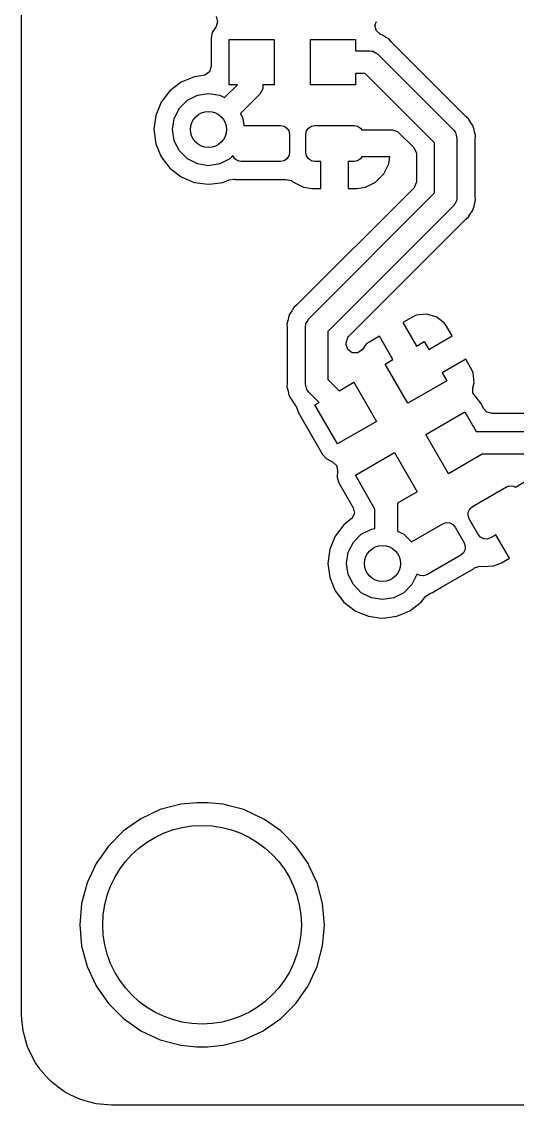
# Model space of a CAD drawing. Extents: x 2.677 to 3.622, y -2.835 to -1.89.
# Drawn here: x 2.6772 to 2.8935, y -2.8346 to -2.3623 of the extents above; entities that cross this region are included whole.
import ezdxf

# ---------------------------------------------------------------- set-up
doc = ezdxf.new("R2010")
doc.units = 0
doc.header["$MEASUREMENT"] = 0
doc.layers.add('BLACK', color=7, linetype='CONTINUOUS')

msp = doc.modelspace()

# ---------------------------------------------------------------- linework, layer by layer
at = {"layer": 'BLACK', "linetype": 'CONTINUOUS'}
for p, q in [((2.67719, -2.4093), (2.67719, -2.26027)), ((2.76204, -2.36004), (2.76269, -2.36236)), ((2.76204, -2.36437), (2.76028, -2.367)), ((2.76269, -2.36236), (2.76204, -2.36437)), ((2.83134, -2.36398), (2.832, -2.3622)), ((2.83199, -2.3663), (2.83134, -2.36398)), ((2.83336, -2.36739), (2.83199, -2.3663)), ((2.76028, -2.367), (2.75982, -2.3693)), ((2.75982, -2.3693), (2.75982, -2.3693)), ((2.75982, -2.3693), (2.75982, -2.38189)), ((2.76028, -2.367), (2.76028, -2.367)), ((2.76772, -2.38976), (2.76772, -2.37008)), ((2.76772, -2.37008), (2.7874, -2.37008)), ((2.7874, -2.37008), (2.7874, -2.38976)), ((2.80315, -2.38976), (2.80315, -2.37008)), ((2.80315, -2.37008), (2.82283, -2.37008)), ((2.82283, -2.37008), (2.82283, -2.375)), ((2.83329, -2.36752), (2.83336, -2.36739)), ((2.83364, -2.36772), (2.83329, -2.36752)), ((2.83458, -2.36811), (2.83364, -2.36772)), ((2.83463, -2.36813), (2.83458, -2.36811)), ((2.83596, -2.36905), (2.83463, -2.36813)), ((2.83463, -2.36813), (2.83463, -2.36813)), ((2.8361, -2.36915), (2.83596, -2.36905)), ((2.8362, -2.3692), (2.8361, -2.36915)), ((2.8375, -2.36995), (2.8362, -2.3692)), ((2.83854, -2.37119), (2.8375, -2.36995)), ((2.83865, -2.37132), (2.83854, -2.37119)), ((2.82283, -2.375), (2.82913, -2.375)), ((2.82913, -2.375), (2.83, -2.37513)), ((2.83, -2.37513), (2.83018, -2.37511)), ((2.83018, -2.37511), (2.83027, -2.37516)), ((2.83027, -2.37516), (2.83052, -2.3752)), ((2.83052, -2.3752), (2.83155, -2.37586)), ((2.83155, -2.37586), (2.83261, -2.37644)), ((2.87081, -2.40348), (2.83865, -2.37132)), ((2.83261, -2.37644), (2.86568, -2.40951)), ((2.75908, -2.38418), (2.75713, -2.3856)), ((2.75982, -2.38189), (2.75908, -2.38418)), ((2.8271, -2.38484), (2.82283, -2.38484)), ((2.82283, -2.38484), (2.82283, -2.38976)), ((2.85728, -2.41503), (2.8271, -2.38484)), ((2.74681, -2.38865), (2.74187, -2.39244)), ((2.75256, -2.38626), (2.74681, -2.38865)), ((2.74681, -2.38865), (2.74681, -2.38865)), ((2.75643, -2.38575), (2.75256, -2.38626)), ((2.75256, -2.38626), (2.75256, -2.38626)), ((2.75713, -2.3856), (2.75643, -2.38575)), ((2.76569, -2.39538), (2.77131, -2.38976)), ((2.77131, -2.38976), (2.76772, -2.38976)), ((2.7874, -2.38976), (2.78248, -2.38976)), ((2.78248, -2.38976), (2.78248, -2.39047)), ((2.82283, -2.38976), (2.80315, -2.38976)), ((2.74187, -2.39244), (2.73808, -2.39737)), ((2.74187, -2.39244), (2.74187, -2.39244)), ((2.74948, -2.39656), (2.75387, -2.39432)), ((2.75387, -2.39432), (2.75873, -2.39355)), ((2.75873, -2.39355), (2.7636, -2.39432)), ((2.7636, -2.39432), (2.76569, -2.39538)), ((2.78104, -2.39395), (2.77265, -2.40234)), ((2.78162, -2.39288), (2.78104, -2.39395)), ((2.78228, -2.39186), (2.78162, -2.39288)), ((2.78232, -2.39161), (2.78228, -2.39186)), ((2.78237, -2.39152), (2.78232, -2.39161)), ((2.78248, -2.39047), (2.78236, -2.39134)), ((2.78236, -2.39134), (2.78237, -2.39152)), ((2.73808, -2.39737), (2.7357, -2.40313)), ((2.73808, -2.39737), (2.73808, -2.39737)), ((2.74599, -2.40004), (2.74948, -2.39656)), ((2.7357, -2.40313), (2.73489, -2.4093)), ((2.7357, -2.40313), (2.7357, -2.40313)), ((2.74375, -2.40443), (2.74599, -2.40004)), ((2.77265, -2.40234), (2.77371, -2.40443)), ((2.87094, -2.40359), (2.87081, -2.40348)), ((2.87217, -2.40463), (2.87094, -2.40359)), ((2.74298, -2.4093), (2.74375, -2.40443)), ((2.77371, -2.40443), (2.77419, -2.40748)), ((2.77419, -2.40748), (2.79016, -2.40748)), ((2.79016, -2.40748), (2.79166, -2.40778)), ((2.79166, -2.40778), (2.79294, -2.40863)), ((2.79294, -2.40863), (2.79379, -2.40991)), ((2.80148, -2.40991), (2.80233, -2.40863)), ((2.80233, -2.40863), (2.80361, -2.40778)), ((2.80361, -2.40778), (2.80512, -2.40748)), ((2.80512, -2.40748), (2.82224, -2.40748)), ((2.82224, -2.40748), (2.82375, -2.40778)), ((2.82375, -2.40778), (2.82503, -2.40863)), ((2.82503, -2.40863), (2.82557, -2.40945)), ((2.87298, -2.40603), (2.87217, -2.40463)), ((2.87307, -2.40617), (2.87298, -2.40603)), ((2.874, -2.40749), (2.87307, -2.40617)), ((2.87401, -2.40755), (2.874, -2.40749)), ((2.8744, -2.40849), (2.87401, -2.40755)), ((2.87443, -2.40854), (2.8744, -2.40849)), ((2.87467, -2.40989), (2.87443, -2.40854)), ((2.67719, -2.75591), (2.67719, -2.4093)), ((2.73489, -2.4093), (2.73489, -2.4093)), ((2.73489, -2.4093), (2.7357, -2.41547)), ((2.74375, -2.41416), (2.74298, -2.4093)), ((2.79379, -2.40991), (2.79409, -2.41142)), ((2.79409, -2.41142), (2.79409, -2.41929)), ((2.80118, -2.41142), (2.80148, -2.40991)), ((2.80118, -2.41929), (2.80118, -2.41142)), ((2.82557, -2.40945), (2.83892, -2.40945)), ((2.83892, -2.40945), (2.84121, -2.41019)), ((2.84121, -2.41019), (2.84168, -2.41059)), ((2.84168, -2.41059), (2.84825, -2.41716)), ((2.86568, -2.40951), (2.86621, -2.41022)), ((2.86621, -2.41022), (2.86634, -2.41033)), ((2.86634, -2.41033), (2.86638, -2.41043)), ((2.86638, -2.41043), (2.86652, -2.41063)), ((2.86652, -2.41063), (2.86678, -2.41182)), ((2.86678, -2.41182), (2.86713, -2.41299)), ((2.86713, -2.41299), (2.86713, -2.43898)), ((2.87471, -2.41013), (2.87467, -2.40989)), ((2.87475, -2.4103), (2.87471, -2.41013)), ((2.87517, -2.41186), (2.87475, -2.4103)), ((2.87502, -2.41364), (2.87503, -2.41347)), ((2.87502, -2.43833), (2.87502, -2.41364)), ((2.87503, -2.41347), (2.87517, -2.41186)), ((2.7357, -2.41547), (2.7357, -2.41547)), ((2.7357, -2.41547), (2.73808, -2.42122)), ((2.74599, -2.41855), (2.74375, -2.41416)), ((2.84825, -2.41716), (2.84934, -2.41931)), ((2.85728, -2.43694), (2.85728, -2.41503)), ((2.73808, -2.42122), (2.73808, -2.42122)), ((2.73808, -2.42122), (2.74048, -2.42434)), ((2.74948, -2.42204), (2.74599, -2.41855)), ((2.75387, -2.42427), (2.74948, -2.42204)), ((2.76799, -2.42204), (2.7636, -2.42427)), ((2.76937, -2.42066), (2.76799, -2.42204)), ((2.76939, -2.4208), (2.76937, -2.42066)), ((2.77025, -2.42208), (2.76939, -2.4208)), ((2.77152, -2.42293), (2.77025, -2.42208)), ((2.77303, -2.42323), (2.77152, -2.42293)), ((2.79166, -2.42293), (2.79016, -2.42323)), ((2.79294, -2.42208), (2.79166, -2.42293)), ((2.79379, -2.4208), (2.79294, -2.42208)), ((2.79409, -2.41929), (2.79379, -2.4208)), ((2.80148, -2.4208), (2.80118, -2.41929)), ((2.80233, -2.42208), (2.80148, -2.4208)), ((2.80361, -2.42293), (2.80233, -2.42208)), ((2.80512, -2.42323), (2.80361, -2.42293)), ((2.82375, -2.42293), (2.82224, -2.42323)), ((2.82503, -2.42208), (2.82375, -2.42293)), ((2.82557, -2.42126), (2.82503, -2.42208)), ((2.83788, -2.42126), (2.82557, -2.42126)), ((2.83741, -2.42422), (2.83788, -2.42126)), ((2.84934, -2.41931), (2.84939, -2.41991)), ((2.84939, -2.41991), (2.84939, -2.43205)), ((2.74048, -2.42434), (2.74187, -2.42616)), ((2.74187, -2.42616), (2.74681, -2.42995)), ((2.75873, -2.42505), (2.75387, -2.42427)), ((2.7636, -2.42427), (2.75873, -2.42505)), ((2.79016, -2.42323), (2.77303, -2.42323)), ((2.80778, -2.42323), (2.80512, -2.42323)), ((2.80778, -2.43504), (2.80778, -2.42323)), ((2.82224, -2.42323), (2.81959, -2.42323)), ((2.81959, -2.42323), (2.81959, -2.43504)), ((2.83514, -2.42866), (2.83741, -2.42422)), ((2.83741, -2.42422), (2.83741, -2.42422)), ((2.74681, -2.42995), (2.74681, -2.42995)), ((2.74681, -2.42995), (2.74681, -2.42995)), ((2.74681, -2.42995), (2.75222, -2.43219)), ((2.75222, -2.43219), (2.75256, -2.43233)), ((2.75256, -2.43233), (2.75719, -2.43294)), ((2.76028, -2.43294), (2.7649, -2.43233)), ((2.7649, -2.43233), (2.76773, -2.43116)), ((2.76773, -2.43116), (2.76998, -2.43098)), ((2.76998, -2.43098), (2.76998, -2.43097)), ((2.76998, -2.43097), (2.77003, -2.43098)), ((2.77003, -2.43098), (2.77013, -2.43097)), ((2.77013, -2.43097), (2.77025, -2.431)), ((2.77025, -2.431), (2.77028, -2.43101)), ((2.77028, -2.43101), (2.77028, -2.43101)), ((2.77028, -2.43101), (2.77127, -2.43112)), ((2.77127, -2.43112), (2.79192, -2.43112)), ((2.79192, -2.43112), (2.79252, -2.43105)), ((2.79252, -2.43105), (2.79488, -2.43153)), ((2.79488, -2.43153), (2.79572, -2.43217)), ((2.79572, -2.43217), (2.79575, -2.43219)), ((2.79575, -2.43219), (2.80019, -2.43446)), ((2.82717, -2.43446), (2.83162, -2.43219)), ((2.83162, -2.43219), (2.83514, -2.42866)), ((2.84939, -2.43205), (2.84865, -2.43434)), ((2.75719, -2.43294), (2.75873, -2.43314)), ((2.75873, -2.43314), (2.76028, -2.43294)), ((2.75873, -2.43314), (2.75873, -2.43314)), ((2.75873, -2.43314), (2.75873, -2.43314)), ((2.84825, -2.43481), (2.7973, -2.48576)), ((2.80019, -2.43446), (2.80019, -2.43446)), ((2.80019, -2.43446), (2.80388, -2.43504)), ((2.80243, -2.4918), (2.85728, -2.43694)), ((2.80388, -2.43504), (2.80778, -2.43504)), ((2.80778, -2.43504), (2.80778, -2.43504)), ((2.81959, -2.43504), (2.82348, -2.43504)), ((2.81959, -2.43504), (2.81959, -2.43504)), ((2.82348, -2.43504), (2.82717, -2.43446)), ((2.82348, -2.43504), (2.82348, -2.43504)), ((2.82717, -2.43446), (2.82717, -2.43446)), ((2.84865, -2.43434), (2.84825, -2.43481)), ((2.86627, -2.44139), (2.86568, -2.44246)), ((2.86693, -2.44036), (2.86627, -2.44139)), ((2.86696, -2.44012), (2.86693, -2.44036)), ((2.86701, -2.44002), (2.86696, -2.44012)), ((2.86713, -2.43898), (2.867, -2.43985)), ((2.867, -2.43985), (2.86701, -2.44002)), ((2.87443, -2.44343), (2.87471, -2.44184)), ((2.87471, -2.44184), (2.87475, -2.44167)), ((2.87475, -2.44167), (2.87517, -2.44011)), ((2.87503, -2.4385), (2.87502, -2.43833)), ((2.87517, -2.44011), (2.87503, -2.4385)), ((2.86568, -2.44246), (2.81083, -2.49731)), ((2.87217, -2.44734), (2.87298, -2.44594)), ((2.87298, -2.44594), (2.87307, -2.4458)), ((2.87307, -2.4458), (2.87354, -2.44513)), ((2.87354, -2.44513), (2.874, -2.44448)), ((2.874, -2.44448), (2.87401, -2.44442)), ((2.87401, -2.44442), (2.8744, -2.44348)), ((2.8744, -2.44348), (2.87443, -2.44343)), ((2.82584, -2.49346), (2.87081, -2.44849)), ((2.87081, -2.44849), (2.87094, -2.44838)), ((2.87094, -2.44838), (2.87217, -2.44734)), ((2.79504, -2.48845), (2.79411, -2.48978)), ((2.79513, -2.48831), (2.79504, -2.48845)), ((2.79528, -2.48805), (2.79513, -2.48831)), ((2.79541, -2.48783), (2.79528, -2.48805)), ((2.79594, -2.48691), (2.79541, -2.48783)), ((2.79717, -2.48587), (2.79594, -2.48691)), ((2.79594, -2.48691), (2.79594, -2.48691)), ((2.7973, -2.48576), (2.79717, -2.48587)), ((2.79336, -2.49258), (2.79294, -2.49414)), ((2.7934, -2.49242), (2.79336, -2.49258)), ((2.79368, -2.49083), (2.7934, -2.49242)), ((2.79371, -2.49077), (2.79368, -2.49082)), ((2.79368, -2.49082), (2.79368, -2.49083)), ((2.7941, -2.48983), (2.79371, -2.49077)), ((2.79411, -2.48978), (2.7941, -2.48983)), ((2.79411, -2.48978), (2.79411, -2.48978)), ((2.80115, -2.49414), (2.80118, -2.49389)), ((2.80118, -2.49389), (2.80184, -2.49286)), ((2.80184, -2.49286), (2.80243, -2.4918)), ((2.81986, -2.49944), (2.82584, -2.49346)), ((2.84846, -2.49061), (2.84352, -2.49346)), ((2.84352, -2.49346), (2.84942, -2.50369)), ((2.84937, -2.49022), (2.84846, -2.49061)), ((2.85376, -2.48974), (2.84937, -2.49022)), ((2.84937, -2.49022), (2.84937, -2.49022)), ((2.85802, -2.49089), (2.85376, -2.48974)), ((2.86159, -2.49349), (2.85802, -2.49089)), ((2.85802, -2.49089), (2.85802, -2.49089)), ((2.86218, -2.49429), (2.86159, -2.49349)), ((2.79294, -2.49414), (2.79294, -2.49414)), ((2.79294, -2.49414), (2.79308, -2.49575)), ((2.79308, -2.49575), (2.79309, -2.49592)), ((2.79309, -2.49592), (2.79309, -2.5196)), ((2.80098, -2.49528), (2.80111, -2.49441)), ((2.80098, -2.52025), (2.80098, -2.49528)), ((2.8011, -2.49423), (2.80115, -2.49414)), ((2.80111, -2.49441), (2.8011, -2.49423)), ((2.81083, -2.49731), (2.81083, -2.51821)), ((2.86503, -2.49923), (2.86218, -2.49429)), ((2.81872, -2.5022), (2.81946, -2.49991)), ((2.81872, -2.50296), (2.81872, -2.5022)), ((2.81946, -2.50524), (2.81872, -2.50296)), ((2.81946, -2.49991), (2.81986, -2.49944)), ((2.82756, -2.50281), (2.82576, -2.50526)), ((2.82835, -2.50222), (2.82756, -2.50281)), ((2.83329, -2.49937), (2.82835, -2.50222)), ((2.8392, -2.5096), (2.83329, -2.49937)), ((2.83329, -2.49937), (2.83329, -2.49937)), ((2.84942, -2.50369), (2.85283, -2.50172)), ((2.85283, -2.50172), (2.8548, -2.50513)), ((2.8548, -2.50513), (2.86503, -2.49923)), ((2.86503, -2.49923), (2.86503, -2.49923)), ((2.8214, -2.50666), (2.81946, -2.50524)), ((2.82381, -2.50667), (2.8214, -2.50666)), ((2.82576, -2.50526), (2.82381, -2.50667)), ((2.83579, -2.51157), (2.8392, -2.5096)), ((2.84563, -2.52861), (2.83579, -2.51157)), ((2.87094, -2.50946), (2.86071, -2.51536)), ((2.87379, -2.51439), (2.87094, -2.50946)), ((2.87094, -2.50946), (2.87094, -2.50946)), ((2.86071, -2.51536), (2.86268, -2.51877)), ((2.87418, -2.51531), (2.87379, -2.51439)), ((2.87466, -2.5197), (2.87418, -2.51531)), ((2.87418, -2.51531), (2.87418, -2.51531)), ((2.79308, -2.51977), (2.79294, -2.52138)), ((2.79294, -2.52138), (2.79309, -2.52192)), ((2.79309, -2.5196), (2.79308, -2.51977)), ((2.79309, -2.52192), (2.79336, -2.52294)), ((2.80133, -2.52141), (2.80098, -2.52025)), ((2.80159, -2.5226), (2.80133, -2.52141)), ((2.81083, -2.51821), (2.81575, -2.52313)), ((2.81575, -2.52313), (2.82215, -2.51944)), ((2.82215, -2.51944), (2.83199, -2.53649)), ((2.86268, -2.51877), (2.84563, -2.52861)), ((2.87406, -2.52192), (2.87466, -2.5197)), ((2.87409, -2.52404), (2.87406, -2.52192)), ((2.87466, -2.5197), (2.87466, -2.5197)), ((2.79336, -2.52294), (2.7934, -2.52311)), ((2.7934, -2.52311), (2.79368, -2.5247)), ((2.79368, -2.5247), (2.79371, -2.52475)), ((2.79371, -2.52475), (2.7941, -2.52569)), ((2.7941, -2.52569), (2.79411, -2.52574)), ((2.79411, -2.52574), (2.79411, -2.52574)), ((2.79411, -2.52574), (2.79497, -2.52697)), ((2.79497, -2.52697), (2.79504, -2.52707)), ((2.79504, -2.52707), (2.79513, -2.52721)), ((2.80174, -2.5228), (2.80159, -2.5226)), ((2.80177, -2.52291), (2.80174, -2.5228)), ((2.8019, -2.52302), (2.80177, -2.52291)), ((2.80243, -2.52373), (2.8019, -2.52302)), ((2.80693, -2.52823), (2.80243, -2.52373)), ((2.87523, -2.52571), (2.87409, -2.52404)), ((2.8752, -2.52574), (2.87523, -2.52571)), ((2.87545, -2.52602), (2.8752, -2.52574)), ((2.87649, -2.52721), (2.87545, -2.52602)), ((2.87545, -2.52602), (2.87545, -2.52602)), ((2.79513, -2.52721), (2.79594, -2.52861)), ((2.79594, -2.52861), (2.79594, -2.52861)), ((2.79594, -2.52861), (2.79594, -2.52862)), ((2.79594, -2.52862), (2.79616, -2.52887)), ((2.79616, -2.52887), (2.79613, -2.52889)), ((2.79613, -2.52889), (2.79712, -2.53034)), ((2.79712, -2.53034), (2.79783, -2.53241)), ((2.8051, -2.52928), (2.80693, -2.52823)), ((2.81494, -2.54633), (2.8051, -2.52928)), ((2.877, -2.52779), (2.87649, -2.52721)), ((2.87747, -2.52862), (2.877, -2.52779)), ((2.8789, -2.53109), (2.87747, -2.52862)), ((2.87999, -2.5323), (2.8789, -2.53109)), ((2.79783, -2.53241), (2.79788, -2.53256)), ((2.79788, -2.53256), (2.8085, -2.55095)), ((2.83199, -2.53649), (2.81494, -2.54633)), ((2.8535, -2.54225), (2.87055, -2.53241)), ((2.87055, -2.53241), (2.87547, -2.54093)), ((2.88228, -2.53304), (2.87999, -2.5323)), ((2.91529, -2.53304), (2.88228, -2.53304)), ((2.87547, -2.54093), (2.91593, -2.54093)), ((2.86335, -2.5593), (2.8535, -2.54225)), ((2.82282, -2.55997), (2.83986, -2.55013)), ((2.83986, -2.55013), (2.84971, -2.56717)), ((2.8085, -2.55095), (2.81004, -2.55272)), ((2.81004, -2.55272), (2.81286, -2.5541)), ((2.81286, -2.5541), (2.81286, -2.5541)), ((2.81286, -2.5541), (2.81288, -2.55411)), ((2.81288, -2.55411), (2.8146, -2.55579)), ((2.87811, -2.55078), (2.86335, -2.5593)), ((2.9139, -2.55078), (2.87811, -2.55078)), ((2.8146, -2.55579), (2.81504, -2.55786)), ((2.81504, -2.55786), (2.81484, -2.56102)), ((2.83134, -2.57473), (2.82282, -2.55997)), ((2.89261, -2.56514), (2.9029, -2.55919)), ((2.81484, -2.56102), (2.81484, -2.56102)), ((2.81484, -2.56102), (2.81559, -2.56324)), ((2.81559, -2.56324), (2.81559, -2.56324)), ((2.81559, -2.56324), (2.81559, -2.56324)), ((2.81559, -2.56324), (2.82189, -2.57414)), ((2.88874, -2.5651), (2.89019, -2.5646)), ((2.89019, -2.5646), (2.89173, -2.5647)), ((2.89173, -2.5647), (2.89261, -2.56514)), ((2.84971, -2.56717), (2.84118, -2.5721)), ((2.87391, -2.57366), (2.88874, -2.5651)), ((2.82189, -2.57414), (2.82239, -2.5765)), ((2.84118, -2.5721), (2.84118, -2.5843)), ((2.87275, -2.57467), (2.87391, -2.57366)), ((2.82141, -2.5787), (2.82088, -2.57919)), ((2.82239, -2.5765), (2.82141, -2.5787)), ((2.83134, -2.5832), (2.83134, -2.57473)), ((2.87197, -2.57758), (2.87207, -2.57605)), ((2.87247, -2.57904), (2.87197, -2.57758)), ((2.87207, -2.57605), (2.87275, -2.57467)), ((2.81778, -2.58156), (2.81399, -2.5865)), ((2.82088, -2.57919), (2.81778, -2.58156)), ((2.81778, -2.58156), (2.81778, -2.58156)), ((2.82539, -2.58568), (2.82978, -2.58345)), ((2.82978, -2.58345), (2.83134, -2.5832)), ((2.84726, -2.58904), (2.86095, -2.58114)), ((2.86095, -2.58114), (2.86241, -2.58065)), ((2.86241, -2.58065), (2.86394, -2.58075)), ((2.86394, -2.58075), (2.86532, -2.58143)), ((2.86532, -2.58143), (2.86633, -2.58258)), ((2.86633, -2.58258), (2.87027, -2.5894)), ((2.8764, -2.58586), (2.87247, -2.57904)), ((2.81399, -2.5865), (2.81161, -2.59225)), ((2.81399, -2.5865), (2.81399, -2.5865)), ((2.82191, -2.58917), (2.82539, -2.58568)), ((2.84118, -2.5843), (2.8439, -2.58568)), ((2.8439, -2.58568), (2.84726, -2.58904)), ((2.87742, -2.58701), (2.8764, -2.58586)), ((2.8788, -2.58769), (2.87742, -2.58701)), ((2.88033, -2.58779), (2.8788, -2.58769)), ((2.88178, -2.5873), (2.88033, -2.58779)), ((2.88408, -2.58597), (2.88178, -2.5873)), ((2.88999, -2.5962), (2.88408, -2.58597)), ((2.81161, -2.59225), (2.8108, -2.59843)), ((2.81161, -2.59225), (2.81161, -2.59225)), ((2.81967, -2.59356), (2.82191, -2.58917)), ((2.87066, -2.59239), (2.86998, -2.59376)), ((2.87027, -2.5894), (2.87076, -2.59085)), ((2.87076, -2.59085), (2.87066, -2.59239)), ((2.8189, -2.59843), (2.81967, -2.59356)), ((2.86883, -2.59478), (2.85399, -2.60334)), ((2.86998, -2.59376), (2.86883, -2.59478)), ((2.88661, -2.59815), (2.88999, -2.5962)), ((2.8108, -2.59843), (2.8108, -2.59843)), ((2.8108, -2.59843), (2.81161, -2.6046)), ((2.81967, -2.60329), (2.8189, -2.59843)), ((2.8604, -2.60876), (2.8743, -2.60073)), ((2.8743, -2.60073), (2.87478, -2.60037)), ((2.87478, -2.60037), (2.87707, -2.5996)), ((2.87707, -2.5996), (2.87812, -2.59974)), ((2.87812, -2.59974), (2.87815, -2.59974)), ((2.87815, -2.59974), (2.88313, -2.59948)), ((2.87815, -2.59974), (2.87815, -2.59974)), ((2.88313, -2.59948), (2.88661, -2.59815)), ((2.88313, -2.59948), (2.88313, -2.59948)), ((2.88661, -2.59815), (2.88661, -2.59815)), ((2.81161, -2.6046), (2.81161, -2.6046)), ((2.81161, -2.6046), (2.81399, -2.61035)), ((2.82191, -2.60768), (2.81967, -2.60329)), ((2.84962, -2.60329), (2.84739, -2.60768)), ((2.84966, -2.60307), (2.84962, -2.60329)), ((2.85101, -2.60373), (2.84966, -2.60307)), ((2.85254, -2.60383), (2.85101, -2.60373)), ((2.85399, -2.60334), (2.85254, -2.60383)), ((2.81399, -2.61035), (2.81399, -2.61035)), ((2.81399, -2.61035), (2.81778, -2.61529)), ((2.82539, -2.61117), (2.82191, -2.60768)), ((2.82978, -2.6134), (2.82539, -2.61117)), ((2.8439, -2.61117), (2.83951, -2.6134)), ((2.84739, -2.60768), (2.8439, -2.61117)), ((2.85337, -2.61286), (2.85523, -2.61158)), ((2.85523, -2.61157), (2.85527, -2.61155)), ((2.85523, -2.61158), (2.85523, -2.61157)), ((2.85527, -2.61155), (2.85536, -2.61149)), ((2.85536, -2.61149), (2.85547, -2.61146)), ((2.85547, -2.61146), (2.8555, -2.61145)), ((2.8555, -2.61145), (2.85641, -2.61106)), ((2.8555, -2.61145), (2.8555, -2.61145)), ((2.85641, -2.61106), (2.85764, -2.61035)), ((2.85764, -2.61035), (2.8604, -2.60876)), ((2.81778, -2.61529), (2.81778, -2.61529)), ((2.81778, -2.61529), (2.82272, -2.61908)), ((2.83465, -2.61417), (2.82978, -2.6134)), ((2.83951, -2.6134), (2.83465, -2.61417)), ((2.84657, -2.61908), (2.85151, -2.61529)), ((2.85151, -2.61529), (2.85337, -2.61286)), ((2.82272, -2.61908), (2.82272, -2.61908)), ((2.82272, -2.61908), (2.82272, -2.61908)), ((2.82272, -2.61908), (2.82474, -2.61991)), ((2.82474, -2.61991), (2.82847, -2.62146)), ((2.82847, -2.62146), (2.8331, -2.62207)), ((2.83588, -2.62211), (2.84082, -2.62146)), ((2.84082, -2.62146), (2.84657, -2.61908)), ((2.8331, -2.62207), (2.83465, -2.62227)), ((2.83465, -2.62227), (2.83588, -2.62211)), ((2.83465, -2.62227), (2.83465, -2.62227)), ((2.83465, -2.62227), (2.83465, -2.62227)), ((2.73765, -2.70575), (2.72922, -2.70968)), ((2.74664, -2.70334), (2.73765, -2.70575)), ((2.75358, -2.70274), (2.74664, -2.70334)), ((2.75823, -2.70274), (2.75358, -2.70274)), ((2.75358, -2.70274), (2.75358, -2.70274)), ((2.76517, -2.70334), (2.75823, -2.70274)), ((2.75823, -2.70274), (2.75823, -2.70274)), ((2.76778, -2.70404), (2.76517, -2.70334)), ((2.76517, -2.70334), (2.76517, -2.70334)), ((2.76517, -2.70334), (2.76517, -2.70334)), ((2.77416, -2.70575), (2.76778, -2.70404)), ((2.78259, -2.70968), (2.77416, -2.70575)), ((2.77416, -2.70575), (2.77416, -2.70575)), ((2.72922, -2.70968), (2.7216, -2.71502)), ((2.72922, -2.70968), (2.72922, -2.70968)), ((2.78309, -2.71003), (2.78259, -2.70968)), ((2.78259, -2.70968), (2.78259, -2.70968)), ((2.78259, -2.70968), (2.78259, -2.70968)), ((2.78259, -2.70968), (2.78259, -2.70968)), ((2.79021, -2.71502), (2.78309, -2.71003)), ((2.7216, -2.71502), (2.71502, -2.7216)), ((2.79679, -2.7216), (2.79021, -2.71502)), ((2.79021, -2.71502), (2.79021, -2.71502)), ((2.79021, -2.71502), (2.79021, -2.71502)), ((2.71502, -2.7216), (2.70968, -2.72922)), ((2.79939, -2.72532), (2.79679, -2.7216)), ((2.80213, -2.72922), (2.79939, -2.72532)), ((2.70968, -2.72922), (2.70575, -2.73765)), ((2.80269, -2.73043), (2.80213, -2.72922)), ((2.80213, -2.72922), (2.80213, -2.72922)), ((2.80606, -2.73765), (2.80269, -2.73043)), ((2.70575, -2.73765), (2.70334, -2.74664)), ((2.80847, -2.74664), (2.80606, -2.73765)), ((2.70334, -2.74664), (2.70253, -2.75591)), ((2.80928, -2.75591), (2.80847, -2.74664)), ((2.80847, -2.74664), (2.80847, -2.74664)), ((2.80847, -2.74664), (2.80847, -2.74664)), ((2.67719, -2.79519), (2.67719, -2.75591)), ((2.70253, -2.75591), (2.70253, -2.75591)), ((2.70253, -2.75591), (2.70334, -2.76517)), ((2.80899, -2.75925), (2.80928, -2.75591)), ((2.80928, -2.75591), (2.80928, -2.75591)), ((2.80847, -2.76517), (2.80899, -2.75925)), ((2.70334, -2.76517), (2.70334, -2.76517)), ((2.70334, -2.76517), (2.70334, -2.76517)), ((2.70334, -2.76517), (2.70462, -2.76994)), ((2.80606, -2.77416), (2.80847, -2.76517)), ((2.70462, -2.76994), (2.70575, -2.77416)), ((2.70575, -2.77416), (2.70968, -2.78259)), ((2.80213, -2.78259), (2.80606, -2.77416)), ((2.70968, -2.78259), (2.70968, -2.78259)), ((2.70968, -2.78259), (2.70968, -2.78259)), ((2.70968, -2.78259), (2.70968, -2.78259)), ((2.70968, -2.78259), (2.71502, -2.79021)), ((2.79679, -2.79021), (2.80213, -2.78259)), ((2.71502, -2.79021), (2.7216, -2.79679)), ((2.79021, -2.79679), (2.79679, -2.79021)), ((2.67719, -2.79536), (2.67719, -2.79519)), ((2.67732, -2.79679), (2.67719, -2.79536)), ((2.67734, -2.79706), (2.67732, -2.79679)), ((2.67784, -2.80212), (2.67734, -2.79706)), ((2.7216, -2.79679), (2.7216, -2.79679)), ((2.7216, -2.79679), (2.7216, -2.79679)), ((2.7216, -2.79679), (2.72413, -2.79856)), ((2.72413, -2.79856), (2.72922, -2.80213)), ((2.78259, -2.80213), (2.79021, -2.79679)), ((2.67795, -2.80274), (2.67784, -2.80212)), ((2.67867, -2.80542), (2.67795, -2.80274)), ((2.67869, -2.80547), (2.67867, -2.80542)), ((2.67981, -2.80918), (2.67869, -2.80547)), ((2.72922, -2.80213), (2.72922, -2.80213)), ((2.72922, -2.80213), (2.72922, -2.80213)), ((2.72922, -2.80213), (2.72922, -2.80213)), ((2.72922, -2.80213), (2.73765, -2.80606)), ((2.77416, -2.80606), (2.78259, -2.80213)), ((2.68001, -2.8097), (2.67981, -2.80918)), ((2.68128, -2.81243), (2.68001, -2.8097)), ((2.73765, -2.80606), (2.73765, -2.80606)), ((2.73765, -2.80606), (2.74664, -2.80847)), ((2.74664, -2.80847), (2.74664, -2.80847)), ((2.74664, -2.80847), (2.74664, -2.80847)), ((2.74664, -2.80847), (2.75358, -2.80907)), ((2.75358, -2.80907), (2.75358, -2.80907)), ((2.75358, -2.80907), (2.75823, -2.80907)), ((2.75823, -2.80907), (2.76517, -2.80847)), ((2.76517, -2.80847), (2.77416, -2.80606)), ((2.76517, -2.80847), (2.76517, -2.80847)), ((2.76517, -2.80847), (2.76517, -2.80847)), ((2.68133, -2.81252), (2.68128, -2.81243)), ((2.68311, -2.81587), (2.68133, -2.81252)), ((2.68324, -2.81607), (2.68311, -2.81587)), ((2.68509, -2.81871), (2.68324, -2.81607)), ((2.68518, -2.81883), (2.68509, -2.81871)), ((2.68754, -2.8217), (2.68518, -2.81883)), ((2.68767, -2.82185), (2.68754, -2.8217)), ((2.68997, -2.82414), (2.68767, -2.82185)), ((2.69011, -2.82427), (2.68997, -2.82414)), ((2.69298, -2.82663), (2.69011, -2.82427)), ((2.6931, -2.82672), (2.69298, -2.82663)), ((2.69575, -2.82857), (2.6931, -2.82672)), ((2.69595, -2.8287), (2.69575, -2.82857)), ((2.69929, -2.83048), (2.69595, -2.8287)), ((2.69938, -2.83053), (2.69929, -2.83048)), ((2.70211, -2.8318), (2.69938, -2.83053)), ((2.70263, -2.832), (2.70211, -2.8318)), ((2.70633, -2.83312), (2.70263, -2.832)), ((2.7064, -2.83314), (2.70633, -2.83312)), ((2.70761, -2.83347), (2.7064, -2.83314)), ((2.70907, -2.83386), (2.70761, -2.83347)), ((2.70969, -2.83397), (2.70907, -2.83386)), ((2.71475, -2.83447), (2.70969, -2.83397)), ((2.71645, -2.83462), (2.71475, -2.83447)), ((2.71662, -2.83463), (2.71645, -2.83462)), ((3.58259, -2.83463), (2.71662, -2.83463))]:
    msp.add_line(p, q, dxfattribs=at)
at = {"layer": 'BLACK'}
for centre, radius in [((2.75873, -2.4093), 0.00787), ((2.83465, -2.59843), 0.00787), ((2.75591, -2.75591), 0.04331)]:
    msp.add_circle(centre, radius, dxfattribs=at)

doc.saveas('drawing.dxf')
